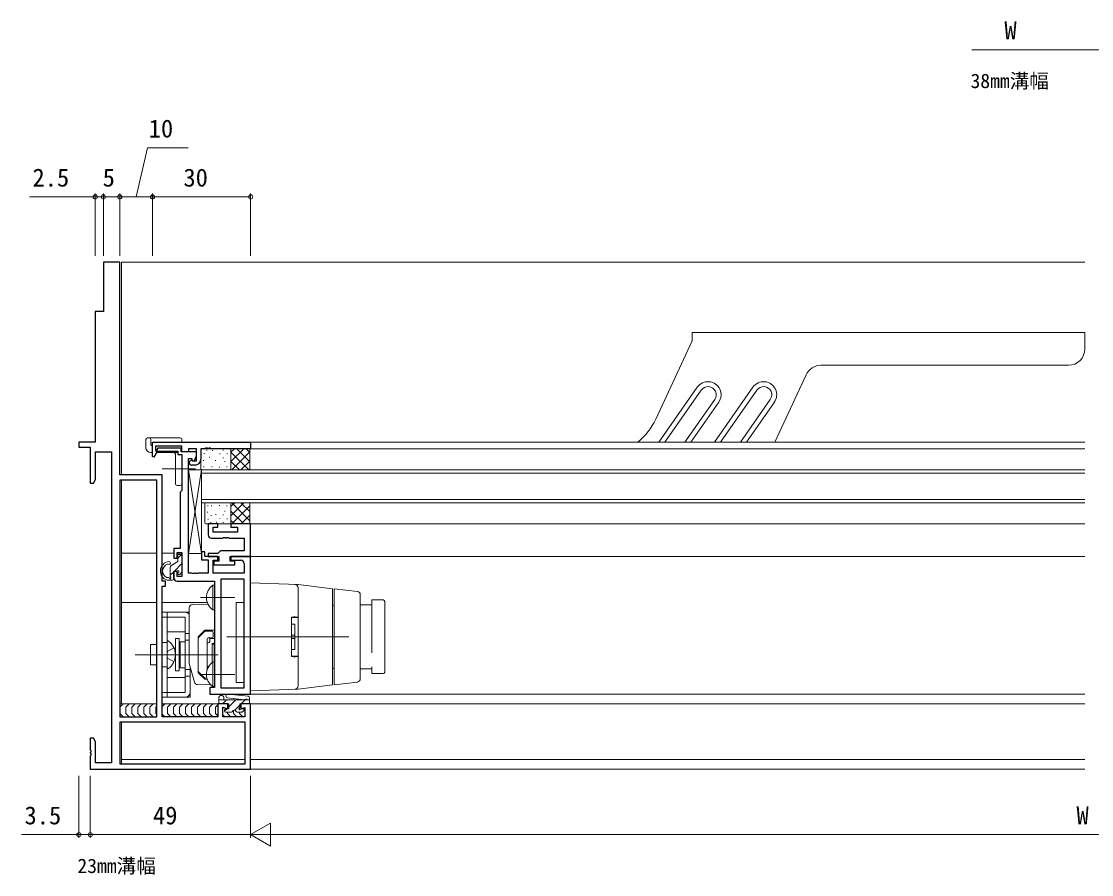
# Model space of a CAD drawing. Units: millimetres, scale not verified. Extents: x -793 to 793, y -564 to 564.
# Drawn here: x -45.4 to 281.8, y -303.6 to -42.8 of the extents above; entities that cross this region are included whole.
import ezdxf
from ezdxf.enums import TextEntityAlignment as Align

# ---------------------------------------------------------------- set-up
doc = ezdxf.new("R2010")
doc.units = ezdxf.units.MM
doc.header["$LTSCALE"] = 2
doc.layers.add('0-1_USER1', color=92, linetype='Continuous')
doc.layers.add('0-2_YKK_11', color=134, linetype='Continuous')
for name, color, linetype, lineweight in [('0-3_YKK_12', 40, 'Continuous', 18), ('0-4_YKK_13', 120, 'Continuous', 18), ('0-6_YKK_D', 200, 'Continuous', 18)]:
    doc.layers.add(name, color=color, linetype=linetype, lineweight=lineweight)
doc.styles.add('ＭＳ ゴシック', font='')
doc.styles.get('ＭＳ ゴシック').set_extended_font_data('MS Gothic')

msp = doc.modelspace()

# ---------------------------------------------------------------- linework, layer by layer
at = {"layer": '0-2_YKK_11'}
msp.add_line((7.7, -178.4), (6.6, -178.4), dxfattribs=at)
for points in [[(-17.8, -174.4), (-17.8, -269.4), (-22.67, -269.4), (-22.67, -262.991), (-23.3, -261.9), (-24.3, -261.9), (-24.3, -265.442), (-24.18, -265.625), (-24.18, -266.175), (-24.3, -266.358), (-24.3, -266.442), (-24.18, -266.625), (-24.18, -267.175), (-24.3, -267.358), (-24.3, -271.4), (24.7, -271.4), (24.7, -251.4), (21.7, -251.4), (21.7, -252.9), (22.9, -252.51), (22.9, -255.4), (16.2, -255.4), (16.2, -252.413), (17.7, -252.9), (17.7, -251.4), (14.7, -251.4), (14.7, -255.4), (-2.3, -255.4), (-2.3, -215.4), (-1.3, -215.4), (-1.3, -213.9), (-2.3, -213.9), (-2.3, -181.4), (-15.3, -181.4), (-15.3, -116.4), (-20.3, -116.4), (-20.3, -131.4), (-22.8, -131.4), (-22.8, -171.4), (-27.8, -171.4)], [(-27.8, -171.4), (-27.8, -172.9), (-24.3, -172.9), (-24.3, -183.9), (-23.3, -183.9), (-22.67, -182.809), (-22.67, -174.4), (-17.8, -174.4)], [(-5.3, -171.4), (24.7, -171.4), (24.7, -173.4), (12.658, -173.4), (12.475, -173.28), (11.925, -173.28), (11.742, -173.4), (11.658, -173.4), (11.475, -173.28), (10.925, -173.28), (10.742, -173.4), (9.5, -173.4), (9.5, -176.6)], [(6.905, -177.07), (7.036, -177.1), (8.2, -177.1), (8.2, -173.4), (5.7, -173.4), (5.7, -174.4), (3.7, -174.4), (3.7, -172.6), (-4.4, -172.6), (-4.4, -173.983), (-3.89, -174.278), (-4.855, -175.949), (-5.3, -175.83), (-5.3, -171.4)], [(22.7, -208.5), (22.7, -211.4), (13.2, -211.4), (13.2, -207.5), (14.7, -207.5), (14.7, -206.4), (10.7, -206.4), (10.7, -204.9), (9.7, -204.9), (9.7, -207.4), (11.7, -207.4), (11.7, -211.4), (8.658, -211.4), (8.475, -211.52), (7.925, -211.52), (7.742, -211.4), (7.658, -211.4), (7.475, -211.52), (6.925, -211.52), (6.742, -211.4), (5.7, -211.4), (5.7, -176.4), (6.7, -176.4), (6.7, -176.897), (7.465, -177.176), (8.2, -175.6), (8.2, -174.4), (3.5, -174.4), (3.5, -173.2), (-3.642, -173.2), (-4.023, -173.86), (-3.827, -174.2), (2.5, -174.2), (2.5, -175.2), (3.7, -175.2), (3.7, -186.2), (3.5, -186.4), (3.2, -186.7), (3.2, -203.9), (1.2, -203.9)], [(24.7, -206.4), (24.7, -196.4), (18.7, -196.4), (18.7, -197.4), (20.7, -197.4), (20.7, -198.9), (13.2, -198.9), (13.2, -197.4), (14.7, -197.4), (14.7, -196.4), (11.7, -196.4), (11.7, -199.7)], [(12.7, -200.7), (16.242, -200.7), (16.425, -200.58), (16.975, -200.58), (17.158, -200.7), (17.242, -200.7), (17.425, -200.58), (17.975, -200.58), (18.158, -200.7), (22.7, -200.7), (22.7, -204.6), (15.5, -204.6), (15, -205.1), (14.7, -205.4), (11.7, -205.4), (11.7, -206.4), (15, -206.4), (15, -207.8), (13.5, -207.8), (13.5, -208.9), (19.9, -208.9), (19.9, -207.8), (18.4, -207.8), (18.4, -206.4), (24.7, -206.4)], [(1.2, -203.9), (1.2, -206.9), (2.2, -206.9), (2.2, -205.1), (3.7, -205.1), (3.7, -212.5), (2.2, -212.5), (2.2, -210.9), (1.2, -210.9), (1.2, -212.9)], [(24.7, -248.4), (24.7, -206.4), (18.7, -206.4), (18.7, -207.5), (21.7, -207.5)], [(2.2, -213.9), (13.7, -213.9), (13.7, -246.4), (12.2, -246.4), (12.2, -248.4), (24.7, -248.4)]]:
    msp.add_lwpolyline(points, dxfattribs=at)
for points in [[(-3.93, -255.4), (-3.93, -183.03), (-15.3, -183.03), (-15.3, -255.4)], [(22.77, -246.47), (22.77, -213.33), (15.63, -213.33), (15.63, -246.47)], [(23.07, -257.03), (-15.3, -257.03), (-15.3, -269.77), (23.07, -269.77)]]:
    msp.add_lwpolyline(points, close=True, dxfattribs=at)
for centre, radius, start, end in [((7.7, -176.6), 1.8, 270.00001, 359.99999), ((6.6, -177.7), 0.7, 64.15808, 269.99998), ((12.7, -199.7), 1, 180.00001, 269.99993), ((21.7, -208.5), 1, 0.00001, 89.99999), ((2.2, -212.9), 1, 180.00001, 269.99999)]:
    msp.add_arc(centre, radius, start, end, dxfattribs=at)
at = {"layer": '0-3_YKK_12'}
for p, q in [((-14.8, -116.4), (-14.8, -181.4)), ((-14.8, -116.4), (279.7, -116.4)), ((24.4, -171.4), (279.7, -171.4)), ((24.4, -173.4), (279.7, -173.4)), ((9.7, -189.9), (9.7, -179.9)), ((9.7, -179.9), (279.7, -179.9)), ((-14.8, -183.03), (-14.8, -251.4)), ((9.7, -180.9), (279.7, -180.9)), ((9.7, -188.9), (279.7, -188.9)), ((9.7, -189.9), (279.7, -189.9)), ((24.4, -196.4), (279.7, -196.4)), ((-3.93, -205.332), (-14.8, -205.332)), ((1.2, -205.332), (-2.3, -205.332)), ((3.692, -205.332), (2.208, -205.332)), ((24.4, -206.4), (279.7, -206.4)), ((-14.8, -220.4), (-3.93, -220.4)), ((-2.3, -220.4), (11.456, -220.4)), ((279.7, -248.4), (24.4, -248.4)), ((-3.93, -251.4), (-14.8, -251.4)), ((-3.93, -251.4), (-14.8, -251.4)), ((15.2, -251.4), (-2.3, -251.4)), ((15, -251.4), (-2.3, -251.4)), ((24.4, -251.4), (279.7, -251.4)), ((-14.8, -257.03), (-14.8, -269.77)), ((-14.8, -268.4), (23.07, -268.4)), ((-14.8, -271.4), (279.7, -271.4)), ((24.7, -268.4), (279.7, -268.4))]:
    msp.add_line(p, q, dxfattribs=at)
at = {"layer": '0-4_YKK_13'}
for p, q in [((148.551, -164.352), (159.7, -140.443)), ((159.7, -139.9), (159.7, -140.443)), ((279.7, -142.9), (279.7, -137.9)), ((199.043, -147.9), (274.7, -147.9)), ((194.512, -150.787), (184.899, -171.4)), ((149.469, -171.4), (161.228, -154.606)), ((151.3, -171.4), (162.457, -155.466)), ((166.471, -171.4), (178.23, -154.606)), ((168.302, -171.4), (179.459, -155.466)), ((166.553, -158.334), (157.404, -171.4)), ((159.235, -171.4), (167.782, -159.194)), ((183.555, -158.334), (174.406, -171.4)), ((176.237, -171.4), (184.784, -159.194)), ((3.2, -170.1), (-6.8, -170.1)), ((-7.3, -170.6), (-7.3, -173.1)), ((-5.8, -170.6), (-5.8, -172.1)), ((3.7, -170.6), (3.7, -171.4)), ((3.7, -174.383), (3.7, -173.1)), ((-5.8, -174.6), (-5.3, -174.6)), ((-4.076, -174.6), (2.5, -174.6)), ((1.7, -184.1), (1.7, -175.1)), ((3.7, -184.1), (3.7, -175.5)), ((9.5, -179.6), (9.5, -173.7)), ((18.4, -173.4), (9.8, -173.4)), ((10.523, -174.999), (10.523, -174.799)), ((11.344, -173.957), (11.344, -173.757)), ((12.127, -176.123), (12.127, -175.923)), ((13.04, -174.005), (13.04, -173.805)), ((15.274, -175.112), (15.274, -174.912)), ((16.261, -176.315), (16.261, -176.115)), ((16.357, -173.909), (16.357, -173.709)), ((17.56, -175.064), (17.56, -174.864)), ((18.7, -174.471), (19.772, -173.4)), ((18.7, -177.3), (22.6, -173.4)), ((18.7, -179.6), (18.7, -173.7)), ((18.7, -174.443), (24.158, -179.9)), ((18.928, -179.9), (24.5, -174.327)), ((20.485, -173.4), (24.5, -177.415)), ((23.314, -173.4), (24.5, -174.586)), ((-2.3, -179.6), (7.864, -179.6)), ((9.7, -179.9), (5.7, -205.4)), ((5.7, -179.9), (9.7, -205.4)), ((18.4, -179.9), (9.8, -179.9)), ((10.32, -177.064), (10.32, -176.864)), ((10.427, -179.005), (10.427, -178.805)), ((12.873, -179.046), (12.873, -178.846)), ((13.915, -177.104), (13.915, -176.904)), ((15.178, -179.119), (15.178, -178.919)), ((16.813, -177.367), (16.813, -177.167)), ((17.464, -179.07), (17.464, -178.87)), ((18.7, -177.271), (21.329, -179.9)), ((18.7, -179.9), (24.7, -179.9)), ((21.756, -179.9), (24.5, -177.156)), ((24.7, -179.9), (24.5, -179.7)), ((2.2, -184.6), (3.2, -184.6)), ((10.7, -190.2), (10.7, -196.1)), ((18.4, -189.9), (11, -189.9)), ((11.52, -192.736), (11.52, -192.936)), ((11.627, -190.795), (11.627, -190.995)), ((12.748, -190.754), (12.748, -190.954)), ((15.178, -190.681), (15.178, -190.881)), ((16.813, -192.433), (16.813, -192.633)), ((17.464, -190.73), (17.464, -190.93)), ((18.4, -189.9), (24.7, -189.9)), ((18.7, -193.872), (22.672, -189.9)), ((18.7, -191.044), (19.844, -189.9)), ((18.7, -190.2), (18.7, -196.1)), ((18.7, -192.501), (22.599, -196.4)), ((18.928, -189.9), (24.5, -195.472)), ((19.001, -196.4), (24.5, -190.901)), ((21.756, -189.9), (24.5, -192.644)), ((11.723, -194.801), (11.723, -195.001)), ((12.544, -195.843), (12.544, -196.043)), ((12.617, -193.677), (12.617, -193.877)), ((14.071, -193.437), (14.071, -193.637)), ((14.24, -195.795), (14.24, -195.995)), ((15.274, -194.688), (15.274, -194.888)), ((16.261, -193.485), (16.261, -193.685)), ((16.357, -195.891), (16.357, -196.091)), ((17.56, -194.736), (17.56, -194.936)), ((18.7, -195.329), (19.771, -196.4)), ((21.829, -196.4), (24.5, -193.729)), ((24.158, -196.4), (24.5, -196.058)), ((24.7, -196.4), (24.5, -196.201)), ((18.4, -196.4), (11, -196.4)), ((18.4, -196.4), (24.7, -196.4)), ((2.5, -206.882), (3.604, -205.779)), ((2.8, -205.699), (3.4, -205.699)), ((3.7, -205.999), (3.7, -210.999)), ((1.312, -210.899), (3.7, -208.511)), ((0.1, -212.338), (0.1, -209.862)), ((0.1, -212.111), (1.1, -211.111)), ((2.5, -211.599), (2.5, -211.199)), ((3.612, -211.211), (3.012, -211.811)), ((-0.773, -212.799), (-0.361, -212.799)), ((0.8, -213.599), (-0.636, -213.599)), ((0.1, -213.049), (0.1, -213.599)), ((13.191, -215.15), (13.7, -215.15)), ((13.7, -215.15), (13.7, -222.65)), ((39.156, -214.905), (24.7, -214.4)), ((24.7, -214.4), (24.7, -247.4)), ((39.2, -215.872), (39.2, -245.928)), ((39.243, -214.912), (49.7, -216.196)), ((9.34, -218.9), (19.89, -218.9)), ((49.7, -216.196), (49.7, -245.604)), ((50.2, -216.2), (50.2, -245.6)), ((57.322, -217.074), (50.2, -216.2)), ((58.2, -218.067), (58.2, -243.733)), ((5.9, -222.019), (5.9, -238.766)), ((6.883, -221.019), (11.684, -220.935)), ((50.2, -221.365), (50.191, -221.365)), ((61.7, -221.122), (58.2, -221.122)), ((65.2, -219.628), (61.7, -219.628)), ((61.7, -235.85), (61.7, -219.628)), ((65.7, -241.672), (65.7, -220.128)), ((-2.3, -223.399), (5.9, -223.399)), ((-2.3, -249.399), (-2.3, -223.399)), ((-2.3, -224.899), (4.7, -224.899)), ((-0.8, -249.399), (-0.8, -223.399)), ((4.7, -229.399), (4.7, -224.899)), ((13.7, -228.9), (13.7, -222.649)), ((38.2, -224.7), (37.2, -225)), ((37.2, -224.9), (39.2, -224.865)), ((37.2, -224.9), (37.2, -236.9)), ((39.2, -225), (37.2, -225)), ((37.2, -225), (37.2, -236.8)), ((38.2, -224.7), (38.2, -225)), ((39.2, -225), (39.2, -236.8)), ((10.7, -228.9), (8.7, -230.895)), ((38.2, -227), (37.2, -227)), ((38.2, -227), (38.2, -234.8)), ((2.9, -231.449), (1.7, -231.449)), ((1.7, -231.449), (1.7, -241.349)), ((2.9, -241.349), (2.9, -231.449)), ((4.7, -229.899), (5.9, -229.899)), ((4.7, -231.899), (5.9, -231.899)), ((8.7, -230.895), (8.7, -235.684)), ((8.7, -241.45), (8.7, -231.348)), ((10.612, -229.312), (8.788, -231.136)), ((10.824, -229.224), (12.9, -229.224)), ((11.4, -241.069), (11.4, -231.499)), ((11.7, -231.199), (12.9, -231.199)), ((12.2, -231.399), (13.7, -231.399)), ((12.2, -231.399), (12.2, -232.299)), ((13.2, -230.899), (13.2, -229.524)), ((13.7, -231.399), (13.7, -238.649)), ((17.476, -230.9), (25.564, -230.9)), ((19.7, -230.9), (54.7, -230.9)), ((38.2, -230.4), (37.2, -230.4)), ((38.2, -231.4), (37.2, -231.4)), ((-3.93, -233.299), (-3.93, -239.499)), ((-0.8, -232.649), (-2.3, -232.649)), ((-0.8, -232.424), (-0.8, -240.375)), ((-0.588, -235.254), (-0.8, -235.652)), ((1.277, -234.324), (-0.588, -235.254)), ((2.9, -233.399), (3.15, -233.399)), ((11.4, -239.999), (11.4, -232.799)), ((11.4, -232.799), (11.7, -232.799)), ((12.9, -238.863), (12.9, -233.199)), ((12.9, -233.199), (13.6, -233.199)), ((12.9, -238.863), (12.9, -233.199)), ((13.2, -232.899), (13.7, -232.899)), ((13.6, -238.649), (13.6, -233.199)), ((38.2, -234.8), (37.2, -234.8)), ((2.7, -236.399), (-10.613, -236.399)), ((-0.636, -236.399), (-9.224, -236.399)), ((-0.588, -237.544), (-0.8, -237.146)), ((1.277, -238.474), (-0.588, -237.544)), ((2.7, -236.399), (14.782, -236.399)), ((8.7, -237.112), (8.7, -241.9)), ((13.191, -238.651), (13.7, -238.651)), ((13.7, -238.651), (13.7, -246.151)), ((39.2, -236.8), (37.2, -236.8)), ((38.2, -237.1), (37.2, -236.8)), ((37.2, -236.9), (39.2, -236.935)), ((38.2, -236.8), (38.2, -237.1)), ((-0.8, -240.096), (-2.3, -240.096)), ((1.7, -241.349), (2.9, -241.349)), ((2.9, -239.399), (3.15, -239.399)), ((4.7, -240.899), (6.2, -240.899)), ((7.503, -244.772), (5.935, -239.029)), ((6.2, -240.399), (6.309, -240.399)), ((10.7, -243.9), (8.7, -241.9)), ((8.788, -241.662), (10.612, -243.486)), ((11.4, -239.999), (11.7, -239.999)), ((50.191, -240.435), (50.2, -240.435)), ((61.7, -240.678), (58.2, -240.678)), ((61.7, -242.172), (61.7, -240.092)), ((-0.8, -243.399), (4.7, -243.399)), ((4.7, -242.899), (6.2, -242.899)), ((4.7, -243.399), (4.7, -247.899)), ((9.34, -242.401), (19.89, -242.401)), ((10.7, -243.9), (11.461, -243.914)), ((10.824, -243.574), (11.355, -243.574)), ((13.7, -245.6), (13.7, -243.953)), ((57.322, -244.726), (50.2, -245.6)), ((65.2, -242.172), (61.7, -242.172)), ((-2.3, -247.899), (4.7, -247.899)), ((12.505, -245.579), (8.45, -245.509)), ((23.952, -249.062), (17.79, -248.414)), ((39.156, -246.895), (24.7, -247.4)), ((49.7, -245.604), (39.243, -246.888)), ((-15.3, -251.4), (-3.93, -251.4)), ((-2.3, -251.4), (15, -251.4)), ((-1.5, -251.4), (-2.3, -252.2)), ((15, -251.101), (15, -249.401)), ((24.4, -250.201), (15, -250.201)), ((18, -251.401), (15.3, -251.401)), ((15.5, -248.901), (16, -248.901)), ((16.139, -251.401), (17.339, -250.201)), ((16.5, -250.201), (16.5, -249.401)), ((22.796, -250.147), (17.664, -249.608)), ((18, -252.368), (20.167, -250.201)), ((18, -252.901), (18, -251.401)), ((19.871, -253.325), (21.4, -251.796)), ((21.4, -251.401), (24.1, -251.401)), ((21.4, -252.381), (21.4, -251.401)), ((21.796, -251.401), (22.996, -250.201)), ((24.4, -251.101), (24.4, -249.559)), ((-2.3, -254.6), (-1.5, -255.4)), ((16.2, -254.767), (16.833, -255.4)), ((16.7, -253.201), (16.7, -253.601)), ((16.706, -253.662), (17.467, -252.901)), ((17, -252.901), (18, -252.901)), ((17, -253.901), (18.852, -253.901)), ((17.666, -252.625), (17.666, -252.901)), ((18, -252.067), (17.7, -252.367)), ((20.549, -253.901), (22, -253.901)), ((21.333, -252.57), (21.333, -253.277)), ((21.7, -252.033), (21.4, -252.333)), ((21.92, -252.901), (22.4, -252.901)), ((22.212, -253.813), (22.612, -253.413))]:
    msp.add_line(p, q, dxfattribs=at)
for points in [[(159.7, -139.9), (159.7, -137.9), (279.7, -137.9)], [(24.7, -173.4), (18.7, -173.4), (18.7, -179.9)], [(24.7, -173.4), (24.5, -173.6), (24.5, -179.7)], [(24.7, -189.899), (24.5, -190.099), (24.5, -196.201)], [(0.6, -208.996), (2.5, -207.899), (2.5, -205.999)], [(2.2, -210.899), (1.1, -210.899), (1.1, -213.299)], [(13.191, -215.15), (13.191, -222.65), (13.7, -222.65)], [(10.7, -228.9), (12.2, -228.874), (13.699, -228.848)], [(-0.8, -229.399), (4.7, -229.399), (4.7, -243.399)], [(-3.93, -239.499), (-5.93, -239.499), (-5.93, -233.299), (-3.93, -233.299)], [(4.7, -240.399), (3.15, -240.399), (3.15, -232.399), (4.7, -232.399)], [(13.191, -238.651), (13.191, -246.151), (13.7, -246.151)], [(-2.3, -249.399), (6.2, -249.399), (6.2, -239.999)], [(-14.3, -251.4), (-15.3, -252.4), (-15.3, -254.4), (-14.3, -255.4)], [(-12.467, -251.4), (-13.467, -252.4), (-13.467, -254.4), (-12.467, -255.4)], [(-10.633, -251.4), (-11.633, -252.4), (-11.633, -254.4), (-10.633, -255.4)], [(-8.8, -251.4), (-9.8, -252.4), (-9.8, -254.4), (-8.8, -255.4)], [(-6.967, -251.4), (-7.967, -252.4), (-7.967, -254.4), (-6.967, -255.4)], [(-5.133, -251.4), (-6.133, -252.4), (-6.133, -254.4), (-5.133, -255.4)], [(0.333, -251.4), (-0.667, -252.4), (-0.667, -254.4), (0.333, -255.4)], [(2.166, -251.4), (1.166, -252.4), (1.166, -254.4), (2.166, -255.4)], [(4, -251.4), (3, -252.4), (3, -254.4), (4, -255.4)], [(5.833, -251.4), (4.833, -252.4), (4.833, -254.4), (5.833, -255.4)], [(7.666, -251.4), (6.666, -252.4), (6.666, -254.4), (7.666, -255.4)], [(9.5, -251.4), (8.5, -252.4), (8.5, -254.4), (9.5, -255.4)], [(11.333, -251.4), (10.333, -252.4), (10.333, -254.4), (11.333, -255.4)], [(13.166, -251.4), (12.166, -252.4), (12.166, -254.4), (13.166, -255.4)], [(14.7, -251.7), (14, -252.4), (14, -254.4), (14.7, -255.1)], [(-3.93, -252.03), (-4.3, -252.4), (-4.3, -254.4), (-3.93, -254.77)], [(17.666, -253.901), (17.666, -254.4), (18.666, -255.4)], [(19.5, -253.335), (19.5, -254.4), (20.5, -255.4)], [(21.333, -253.901), (21.333, -254.4), (22.333, -255.4)]]:
    msp.add_lwpolyline(points, dxfattribs=at)
for points in [[(5.7, -179.9), (9.7, -179.9), (9.7, -205.4), (5.7, -205.4)], [(20.27, -220.4), (22.77, -220.4), (22.77, -244.9), (20.27, -244.9)]]:
    msp.add_lwpolyline(points, close=True, dxfattribs=at)
for centre, radius, start, end in [((274.7, -142.9), 5, 270, 0), ((199.043, -152.9), 5, 90, 155), ((164.505, -156.9), 4, 325, 145), ((181.507, -156.9), 4, 325, 145), ((164.505, -156.9), 2.5, 325, 145), ((181.507, -156.9), 2.5, 325, 145), ((130.425, -155.9), 20, 309.19497, 335), ((-6.8, -170.6), 0.5, 90, 180), ((-6.3, -170.6), 0.5, 360, 90), ((3.2, -170.6), 0.5, 0, 90), ((-5.8, -173.1), 1.5, 180, 270), ((-5.3, -172.1), 0.5, 180, 270), ((3.2, -173.1), 0.5, 0, 90), ((1.2, -175.1), 0.5, 0, 90), ((9.8, -173.7), 0.3, 90, 180), ((18.4, -173.7), 0.3, 0, 90), ((9.8, -179.6), 0.3, 180, 270), ((18.4, -179.6), 0.3, 270, 0), ((2.2, -184.1), 0.5, 180, 270), ((3.2, -184.1), 0.5, 270, 0), ((11, -190.2), 0.3, 90, 180), ((18.4, -190.2), 0.3, 0, 90), ((11, -196.1), 0.3, 180, 270), ((18.4, -196.1), 0.3, 270, 360), ((2.8, -205.999), 0.3, 90, 180), ((3.4, -205.999), 0.3, 0, 90), ((0, -210.785), 2.9, 96.1825, 254.63785), ((0, -210.785), 2.2, 109.75518, 242.96575), ((-0.642, -208.997), 0.3, 59.70416, 109.75518), ((-0.264, -208.349), 0.45, 239.70416, 96.1825), ((1.1, -209.862), 1, 120, 180), ((0.1, -212.799), 0.25, 213.05573, 56.94427), ((0.4, -212.338), 0.3, 180, 236.94427), ((2.5, -210.899), 0.3, 270, 180), ((2.8, -211.599), 0.3, 180, 315), ((3.4, -210.999), 0.3, 315, 0), ((-0.773, -212.299), 0.5, 242.96575, 270), ((-0.636, -213.099), 0.5, 254.63785, 270), ((-0.361, -213.099), 0.3, 33.05573, 90), ((0.8, -213.299), 0.3, 270, 0), ((15.727, -218.9), 4.527, 124.06671, 235.93329), ((38.2, -215.872), 1, 0, 88), ((39.122, -215.904), 1, 83, 88), ((57.2, -218.067), 1, 0, 83), ((6.9, -222.019), 1, 91, 180), ((50.2, -220.865), 0.5, 180, 269), ((65.2, -220.128), 0.5, 0, 90), ((4.7, -224.899), 1.5, 36.8699, 90), ((-0.526, -232.424), 0.274, 52.28591, 180), ((-3.6, -236.399), 5.3, 307.68722, 52.28591), ((9, -231.348), 0.3, 135, 180), ((10.824, -229.524), 0.3, 90, 135), ((11.7, -231.499), 0.3, 90, 180), ((12.9, -229.524), 0.3, 0, 90), ((12.9, -230.899), 0.3, 270, 0), ((11.7, -232.299), 0.5, 270, 0), ((13.2, -233.199), 0.3, 90, 180), ((6.9, -238.766), 1, 180, 195.2641), ((15.727, -242.401), 4.527, 124.06671, 235.93329), ((-0.526, -240.375), 0.274, 180, 307.19491), ((-0.526, -240.375), 0.274, 307.19491, 307.71409), ((9, -241.45), 0.3, 180, 225), ((11.7, -240.499), 0.5, 70.11285, 90), ((50.2, -240.935), 0.5, 91, 180), ((65.2, -241.672), 0.5, 270, 0), ((8.467, -244.509), 1, 195.2641, 269), ((10.824, -243.274), 0.3, 225, 270), ((57.2, -243.733), 1, 277, 0), ((4.7, -247.899), 1.5, 270, 0), ((17.727, -249.011), 0.6, 84.00299, 264.00299), ((38.2, -245.928), 1, 272, 0), ((39.122, -245.896), 1, 272, 277), ((15.5, -249.401), 0.5, 90, 180), ((15.3, -251.101), 0.3, 180, 270), ((16, -249.401), 0.5, 0, 90), ((22.827, -249.848), 0.3, 264.00299, 322.98927), ((23.307, -250.21), 0.3, 1.71339, 142.98927), ((23.9, -249.559), 0.5, 0, 84.00299), ((24.1, -251.101), 0.3, 270, 0), ((17, -253.201), 0.3, 90, 180), ((17, -253.601), 0.3, 180, 270), ((18.852, -253.601), 0.3, 270, 340.52878), ((19.7, -253.901), 0.6, 19.47122, 160.52878), ((20.549, -253.601), 0.3, 199.47122, 270), ((21.4, -252.901), 0.3, 120, 330), ((21.1, -252.381), 0.3, 300, 0), ((21.92, -253.201), 0.3, 90, 150), ((22, -253.601), 0.3, 270, 315), ((22.4, -253.201), 0.3, 315, 90)]:
    msp.add_arc(centre, radius, start, end, dxfattribs=at)
at = {"layer": '0-6_YKK_D'}
for p, q in [((328.2, -51.4), (245.2, -51.4)), ((-22.8, -96.4), (-42.917, -96.4)), ((-22.8, -114.4), (-22.8, -95.4)), ((-20.3, -96.4), (-22.8, -96.4)), ((-20.3, -114.4), (-20.3, -95.4)), ((-20.3, -114.4), (-20.3, -95.4)), ((-20.3, -96.4), (-17.75, -96.4)), ((-20.3, -96.4), (-15.3, -96.4)), ((-15.3, -114.4), (-15.3, -95.4)), ((-15.3, -114.4), (-15.3, -95.4)), ((-15.3, -96.4), (-5.3, -96.4)), ((-5.3, -114.4), (-5.3, -95.4)), ((-5.3, -114.4), (-5.3, -95.4)), ((-5.3, -96.4), (24.7, -96.4)), ((24.7, -114.4), (24.7, -95.4)), ((-27.8, -273.4), (-27.8, -292.4)), ((-24.3, -273.4), (-24.3, -292.4)), ((-24.3, -273.4), (-24.3, -292.4)), ((24.7, -273.4), (24.7, -292.4)), ((24.7, -273.4), (24.7, -292.4)), ((24.7, -291.4), (30.762, -287.9)), ((30.762, -294.9), (30.762, -287.9)), ((-24.3, -291.4), (24.7, -291.4)), ((24.7, -291.4), (30.762, -294.9)), ((24.7, -291.4), (36.824, -291.4)), ((31.7, -291.4), (530.7, -291.4))]:
    msp.add_line(p, q, dxfattribs=at)
for points in [[(-10.3, -96.4), (-6.8, -81.4), (5.575, -81.4)], [(-24.3, -291.4), (-27.8, -291.4), (-45.367, -291.4)]]:
    msp.add_lwpolyline(points, dxfattribs=at)
for centre in [(-22.8, -96.4), (-20.3, -96.4), (-20.3, -96.4), (-15.3, -96.4), (-15.3, -96.4), (-5.3, -96.4), (-5.3, -96.4), (24.7, -96.4), (-27.8, -291.4), (-24.3, -291.4), (-24.3, -291.4)]:
    msp.add_circle(centre, 0.637, dxfattribs=at)

# ---------------------------------------------------------------- texts
at = {"layer": '0-1_USER1', "style": 'ＭＳ ゴシック'}
for s, p in [('38mm溝幅', (244.757, -64.451)), ('23mm溝幅', (-28.243, -304.451))]:
    msp.add_text(s, height=4.399, dxfattribs=at).set_placement(p, align=Align.BOTTOM_LEFT)
at = {"layer": '0-6_YKK_D', "style": 'ＭＳ ゴシック'}
for s, p in [('W', (255.115, -49.9)), ('10', (-6.451, -79.9)), ('2.5', (-41.971, -94.9)), ('5', (-20.527, -94.9)), ('30', (4.16, -94.9)), ('3.5', (-44.421, -289.9)), ('49', (-5.148, -289.9)), ('W', (277.152, -289.9))]:
    msp.add_text(s, height=5.499, dxfattribs=at).set_placement(p, align=Align.BOTTOM_LEFT)

doc.saveas('drawing.dxf')
